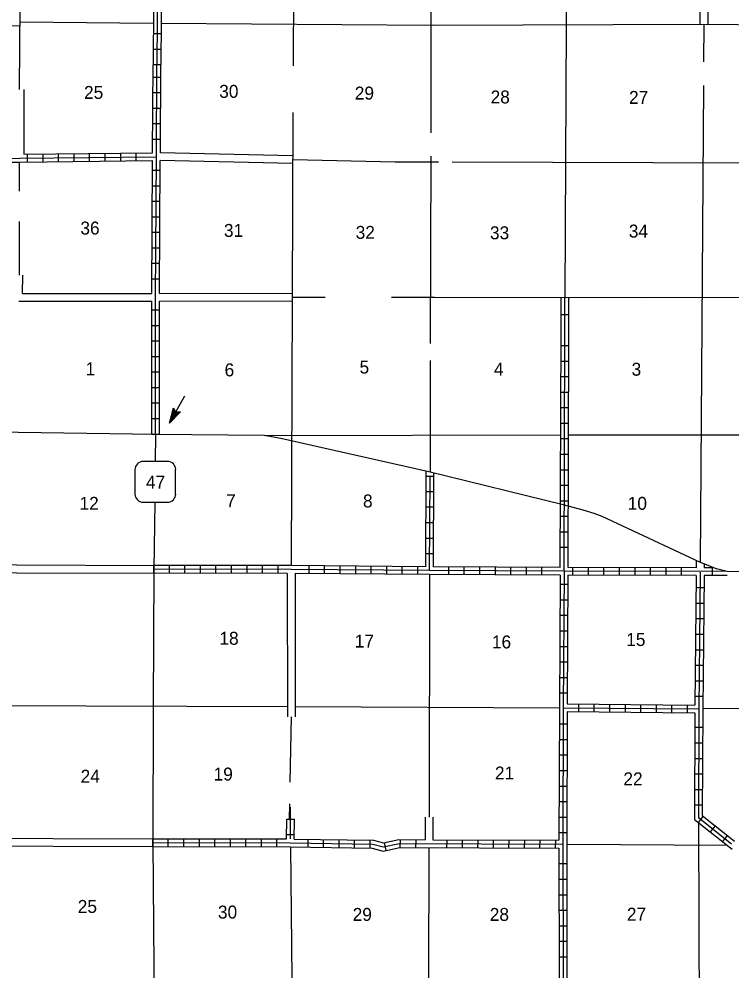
# Model space of a CAD drawing. Extents: x 1341701 to 1901259, y 16166019 to 16658355.
# Drawn here: x 1518849 to 1546407, y 16348427 to 16385225 of the extents above; entities that cross this region are included whole.
import ezdxf

# ---------------------------------------------------------------- set-up
doc = ezdxf.new("R2010")
doc.units = 0
for name, color, linetype in [('L10', 7, 'Continuous'), ('L11', 7, 'Continuous'), ('L13', 7, 'Continuous'), ('L14', 7, 'Continuous'), ('L28', 7, 'Continuous'), ('L3', 7, 'Continuous'), ('L8', 7, 'Continuous'), ('L9', 7, 'Continuous')]:
    doc.layers.add(name, color=color, linetype=linetype)

msp = doc.modelspace()

# ---------------------------------------------------------------- linework, layer by layer
at = {"layer": 'L10'}
for points in [[(1513695, 16364163), (1518770, 16364121), (1524062, 16364104)], [(1513695, 16363863), (1518770, 16363821), (1524062, 16363804)]]:
    msp.add_lwpolyline(points, dxfattribs=at)
at = {"layer": 'L11'}
for p, q in [((1529426, 16379637), (1524311, 16379754)), ((1529433, 16379937), (1524312, 16380055))]:
    msp.add_line(p, q, dxfattribs=at)
for points in [[(1545228, 16395473), (1545169, 16385022)], [(1545528, 16395472), (1545469, 16385020)], [(1513587, 16384971), (1518885, 16384963)], [(1519033, 16382504), (1519029, 16380004)], [(1518987, 16374621), (1518992, 16375321)], [(1518987, 16374621), (1523978, 16374621)], [(1524279, 16374621), (1529410, 16374628)], [(1518837, 16374321), (1523978, 16374321)], [(1524278, 16374321), (1529409, 16374328)], [(1529220, 16363796), (1529227, 16358255)], [(1529520, 16363796), (1529527, 16358256)], [(1534547, 16354374), (1534545, 16353500)], [(1534847, 16354373), (1534845, 16353499)], [(1516284, 16353562), (1524020, 16353538)], [(1516285, 16353262), (1524020, 16353238)]]:
    msp.add_lwpolyline(points, dxfattribs=at)
at = {"layer": 'L13'}
for points in [[(1529495, 16395588), (1529445, 16383413)], [(1534786, 16395588), (1534761, 16380821)], [(1540045, 16395521), (1539953, 16374488)], [(1518866, 16382503), (1518954, 16393921)], [(1518886, 16385114), (1524037, 16385071)], [(1524337, 16385071), (1534820, 16384988)], [(1534820, 16384988), (1545319, 16385021), (1550544, 16384971)], [(1545319, 16385021), (1545311, 16383571)], [(1545303, 16382654), (1545179, 16364219)], [(1529437, 16381613), (1529409, 16374478)], [(1533395, 16379696), (1529430, 16379787)], [(1534761, 16379921), (1534745, 16372679)], [(1518854, 16379696), (1518854, 16378571)], [(1535070, 16379688), (1533395, 16379696)], [(1551102, 16379643), (1535586, 16379688)], [(1518854, 16377396), (1518854, 16375322)], [(1529409, 16374478), (1529370, 16364096)], [(1529409, 16374478), (1530687, 16374479)], [(1533253, 16374479), (1534903, 16374479), (1542911, 16374463)], [(1542911, 16374463), (1560694, 16374488)], [(1534745, 16372021), (1534737, 16367706)], [(1528328, 16369129), (1539786, 16369146)], [(1540086, 16369146), (1550328, 16369154)], [(1534720, 16363754), (1534697, 16354373)], [(1513654, 16358696), (1529228, 16358646)], [(1529528, 16358646), (1539736, 16358604)], [(1550269, 16358571), (1545278, 16358554)], [(1529369, 16358255), (1529320, 16355729)], [(1529303, 16354888), (1529294, 16354300)], [(1545111, 16354171), (1545153, 16342779)], [(1529337, 16353229), (1529395, 16348138)], [(1540020, 16353329), (1546236, 16353288)], [(1534695, 16353196), (1534670, 16342988)]]:
    msp.add_lwpolyline(points, dxfattribs=at)
at = {"layer": 'L28'}
for p, q in [((1524662, 16369604), (1525262, 16370663)), ((1524662, 16369604), (1524820, 16370196)), ((1524695, 16369688), (1524820, 16370154)), ((1524820, 16370196), (1524903, 16370029)), ((1524662, 16369604), (1525087, 16370046)), ((1524703, 16369654), (1525045, 16370021)), ((1524728, 16369738), (1524837, 16370138)), ((1524737, 16369713), (1525028, 16370021)), ((1524762, 16369804), (1524853, 16370104)), ((1524770, 16369779), (1524987, 16370013)), ((1524795, 16369854), (1524870, 16370079)), ((1524795, 16369838), (1524870, 16369971)), ((1524820, 16369838), (1524953, 16370013)), ((1524820, 16369879), (1524870, 16369971)), ((1524845, 16369954), (1524878, 16370063)), ((1524853, 16369929), (1524920, 16370013)), ((1524862, 16369979), (1524887, 16370029)), ((1524895, 16369988), (1524920, 16370013)), ((1525087, 16370046), (1524903, 16370029))]:
    msp.add_line(p, q, dxfattribs=at)
at = {"layer": 'L3'}
for p, q in [((1524595, 16368121), (1523645, 16368121)), ((1523328, 16367804), (1523328, 16366863)), ((1524903, 16366863), (1524903, 16367804)), ((1523645, 16366546), (1524595, 16366546))]:
    msp.add_line(p, q, dxfattribs=at)
for points in [[(1528970, 16369013), (1528328, 16369129), (1524128, 16369171), (1518820, 16369246), (1513562, 16369321), (1508554, 16369388)], [(1524128, 16369171), (1524112, 16368121)], [(1550436, 16363829), (1546219, 16363863), (1545811, 16363971), (1545194, 16364213), (1541393, 16365989), (1541081, 16366110), (1540655, 16366243), (1539938, 16366430), (1534696, 16367716), (1528970, 16369013)], [(1524095, 16366546), (1524062, 16363954), (1524037, 16358638), (1524020, 16353388), (1524062, 16348588)], [(1524062, 16348588), (1523987, 16342846), (1523937, 16337604), (1523937, 16332287), (1523928, 16327062)]]:
    msp.add_lwpolyline(points, dxfattribs=at)
for centre, start, end in [((1523646, 16367807), 90.0011, 180.0011), ((1524591, 16367807), 0.0011, 90.0011), ((1523646, 16366862), 180.0011, 270.0011), ((1524591, 16366862), 270.0011, 0.0011)]:
    msp.add_arc(centre, 315, start, end, dxfattribs=at)
at = {"layer": 'L8'}
for p, q in [((1524336, 16384648), (1524038, 16384650)), ((1524332, 16384051), (1524034, 16384053)), ((1524328, 16383455), (1524029, 16383457)), ((1524328, 16382971), (1524028, 16382971)), ((1524320, 16382371), (1524020, 16382371)), ((1524320, 16381771), (1524020, 16381771)), ((1524320, 16381171), (1524020, 16381171)), ((1524312, 16380571), (1524012, 16380571)), ((1519179, 16379696), (1519179, 16379996)), ((1519779, 16379704), (1519779, 16380004)), ((1520379, 16379713), (1520379, 16380013)), ((1520979, 16379721), (1520979, 16380021)), ((1521579, 16379729), (1521579, 16380029)), ((1522178, 16379729), (1522178, 16380029)), ((1522778, 16379738), (1522778, 16380038)), ((1523378, 16379746), (1523378, 16380046)), ((1524312, 16379371), (1524012, 16379371)), ((1524303, 16378771), (1524003, 16378771)), ((1524303, 16378171), (1524003, 16378171)), ((1524295, 16377571), (1523995, 16377571)), ((1524295, 16376971), (1523995, 16376971)), ((1524287, 16376371), (1523987, 16376371)), ((1524287, 16375771), (1523987, 16375771)), ((1524287, 16375171), (1523987, 16375171)), ((1524278, 16373971), (1523978, 16373971)), ((1524278, 16373371), (1523978, 16373371)), ((1524278, 16372771), (1523978, 16372771)), ((1539803, 16372604), (1540103, 16372604)), ((1524278, 16372171), (1523978, 16372171)), ((1539795, 16372004), (1540095, 16372004)), ((1524278, 16371571), (1523978, 16371571)), ((1539795, 16371404), (1540095, 16371404)), ((1524278, 16370971), (1523978, 16370971)), ((1539795, 16370804), (1540095, 16370804)), ((1524278, 16370371), (1523978, 16370371)), ((1539795, 16370204), (1540095, 16370204)), ((1524278, 16369771), (1523978, 16369771)), ((1539786, 16369604), (1540086, 16369604)), ((1524278, 16369171), (1523978, 16369171)), ((1539786, 16369004), (1540086, 16369004)), ((1539786, 16368404), (1540086, 16368404)), ((1539786, 16367804), (1540086, 16367804)), ((1534586, 16367560), (1534886, 16367560)), ((1534586, 16366963), (1534886, 16366963)), ((1539778, 16367204), (1540078, 16367204)), ((1539778, 16366604), (1540078, 16366604)), ((1534578, 16366363), (1534878, 16366363)), ((1534578, 16365763), (1534878, 16365763)), ((1539778, 16366004), (1540078, 16366004)), ((1539778, 16365404), (1540078, 16365404)), ((1534578, 16365163), (1534878, 16365163)), ((1539770, 16364804), (1540070, 16364804)), ((1534570, 16364563), (1534870, 16364563)), ((1545030, 16364290), (1545028, 16364014)), ((1524062, 16363804), (1524062, 16364104)), ((1524662, 16363804), (1524662, 16364104)), ((1525262, 16363804), (1525262, 16364104)), ((1525862, 16363804), (1525862, 16364104)), ((1526462, 16363804), (1526462, 16364104)), ((1527062, 16363796), (1527062, 16364096)), ((1527662, 16363796), (1527662, 16364096)), ((1528262, 16363796), (1528262, 16364096)), ((1528862, 16363796), (1528862, 16364096)), ((1530062, 16363788), (1530062, 16364088)), ((1530662, 16363788), (1530662, 16364088)), ((1531262, 16363779), (1531262, 16364079)), ((1531862, 16363779), (1531862, 16364079)), ((1532462, 16363771), (1532462, 16364071)), ((1533062, 16363771), (1533062, 16364071)), ((1533661, 16363763), (1533661, 16364063)), ((1534261, 16363754), (1534261, 16364054)), ((1535461, 16363754), (1535461, 16364054)), ((1536061, 16363746), (1536061, 16364046)), ((1536661, 16363746), (1536661, 16364046)), ((1537261, 16363746), (1537261, 16364046)), ((1537861, 16363738), (1537861, 16364038)), ((1538461, 16363738), (1538461, 16364038)), ((1539061, 16363729), (1539061, 16364029)), ((1540261, 16363729), (1540261, 16364029)), ((1540861, 16363729), (1540861, 16364029)), ((1541461, 16363729), (1541461, 16364029)), ((1542061, 16363721), (1542061, 16364021)), ((1542661, 16363721), (1542661, 16364021)), ((1543261, 16363721), (1543261, 16364021)), ((1543861, 16363721), (1543861, 16364021)), ((1544461, 16363721), (1544461, 16364021)), ((1545329, 16364160), (1545328, 16364013)), ((1545661, 16363713), (1545661, 16364013)), ((1540070, 16363363), (1539770, 16363363)), ((1545019, 16363246), (1545319, 16363246)), ((1540061, 16362763), (1539761, 16362763)), ((1545019, 16362646), (1545319, 16362646)), ((1540061, 16362163), (1539761, 16362163)), ((1545011, 16362046), (1545311, 16362046)), ((1540053, 16361563), (1539753, 16361563)), ((1545003, 16361446), (1545303, 16361446)), ((1540053, 16360963), (1539753, 16360963)), ((1545003, 16360846), (1545303, 16360846)), ((1540045, 16360363), (1539745, 16360363)), ((1544994, 16360246), (1545294, 16360246)), ((1540045, 16359763), (1539745, 16359763)), ((1544986, 16359646), (1545286, 16359646)), ((1540036, 16359163), (1539736, 16359163)), ((1540486, 16358446), (1540486, 16358746)), ((1541086, 16358446), (1541086, 16358746)), ((1544986, 16359046), (1545286, 16359046)), ((1541686, 16358438), (1541686, 16358738)), ((1542286, 16358429), (1542286, 16358729)), ((1542886, 16358429), (1542886, 16358729)), ((1543486, 16358421), (1543486, 16358721)), ((1544086, 16358413), (1544086, 16358713)), ((1544686, 16358413), (1544686, 16358713)), ((1540036, 16357963), (1539736, 16357963)), ((1544978, 16357846), (1545278, 16357846)), ((1540036, 16357363), (1539736, 16357363)), ((1544969, 16357246), (1545269, 16357246)), ((1540028, 16356763), (1539728, 16356763)), ((1544969, 16356646), (1545269, 16356646)), ((1540028, 16356163), (1539728, 16356163)), ((1544969, 16356046), (1545269, 16356046)), ((1540028, 16355563), (1539728, 16355563)), ((1544969, 16355446), (1545269, 16355446)), ((1540028, 16354963), (1539728, 16354963)), ((1544961, 16354846), (1545261, 16354846)), ((1540020, 16354363), (1539720, 16354363)), ((1545111, 16354171), (1545294, 16354404)), ((1529195, 16354301), (1529494, 16354298)), ((1545578, 16353804), (1545769, 16354038)), ((1529189, 16353704), (1529488, 16353701)), ((1540020, 16353763), (1539720, 16353763)), ((1546053, 16353429), (1546236, 16353663)), ((1524020, 16353238), (1524020, 16353538)), ((1524620, 16353238), (1524620, 16353538)), ((1525220, 16353238), (1525220, 16353538)), ((1525820, 16353238), (1525820, 16353538)), ((1526420, 16353238), (1526420, 16353538)), ((1527020, 16353229), (1527020, 16353529)), ((1527620, 16353229), (1527620, 16353529)), ((1528220, 16353229), (1528220, 16353529)), ((1528820, 16353229), (1528820, 16353529)), ((1530020, 16353221), (1530020, 16353521)), ((1530620, 16353213), (1530620, 16353513)), ((1531220, 16353196), (1531220, 16353496)), ((1531820, 16353188), (1531820, 16353488)), ((1532420, 16353179), (1532420, 16353479)), ((1533036, 16353088), (1532970, 16353388)), ((1533586, 16353204), (1533595, 16353504)), ((1534186, 16353204), (1534195, 16353504)), ((1535386, 16353196), (1535395, 16353496)), ((1535986, 16353196), (1535995, 16353496)), ((1536586, 16353196), (1536595, 16353496)), ((1537186, 16353188), (1537195, 16353488)), ((1537786, 16353188), (1537795, 16353488)), ((1538386, 16353188), (1538395, 16353488)), ((1538986, 16353179), (1538995, 16353479)), ((1539586, 16353179), (1539595, 16353479)), ((1540020, 16352563), (1539720, 16352563)), ((1540020, 16351963), (1539720, 16351963)), ((1540020, 16351363), (1539720, 16351363)), ((1540020, 16350763), (1539720, 16350763)), ((1540028, 16350163), (1539728, 16350163)), ((1540028, 16349563), (1539728, 16349563)), ((1540028, 16348963), (1539728, 16348963))]:
    msp.add_line(p, q, dxfattribs=at)
for points in [[(1524115, 16394875), (1524078, 16390413), (1524028, 16383455)], [(1524415, 16394872), (1524378, 16390413), (1524328, 16383455)], [(1524261, 16394434), (1524228, 16390414), (1524178, 16383456)], [(1524012, 16380054), (1524028, 16383455)], [(1524128, 16369171), (1524128, 16374471), (1524162, 16379904), (1524178, 16383455)], [(1524312, 16380055), (1524328, 16383455)], [(1508379, 16379854), (1513595, 16379838), (1518879, 16379846), (1524162, 16379904)], [(1508527, 16379704), (1513595, 16379688), (1518879, 16379696), (1524012, 16379754)], [(1519029, 16380004), (1524012, 16380054)], [(1523978, 16374621), (1524012, 16379754)], [(1524279, 16374621), (1524311, 16379754)], [(1523978, 16369171), (1523978, 16374321)], [(1524278, 16369171), (1524278, 16374321)], [(1539920, 16363879), (1539953, 16373204)], [(1539770, 16364029), (1539802, 16373044)], [(1540070, 16364021), (1540102, 16373044)], [(1534570, 16364054), (1534587, 16367741)], [(1534870, 16364054), (1534887, 16367669)], [(1534720, 16363904), (1534736, 16367563)], [(1534570, 16364054), (1529370, 16364096), (1524062, 16364104)], [(1546219, 16363863), (1539920, 16363879), (1534720, 16363904), (1529370, 16363946), (1524062, 16363954)], [(1539770, 16364029), (1534870, 16364054)], [(1545028, 16364014), (1540070, 16364021)], [(1545704, 16364013), (1545328, 16364013)], [(1529220, 16363796), (1524062, 16363804)], [(1539761, 16363729), (1534720, 16363754), (1529520, 16363796)], [(1539761, 16363729), (1539736, 16358604), (1539720, 16353479)], [(1539920, 16363879), (1539886, 16358604), (1539870, 16353329), (1539878, 16348146), (1539878, 16342821), (1539853, 16337562)], [(1540061, 16363721), (1540036, 16358754)], [(1545028, 16363713), (1540061, 16363721)], [(1545028, 16363713), (1544978, 16358704)], [(1545178, 16363846), (1545128, 16358554), (1545111, 16354363), (1546394, 16353346)], [(1545328, 16363713), (1545278, 16358554), (1545261, 16354438), (1546511, 16353439)], [(1546219, 16363713), (1545328, 16363713)], [(1540036, 16358754), (1544978, 16358704)], [(1539886, 16358604), (1545128, 16358554)], [(1540036, 16358454), (1540020, 16353329), (1540028, 16348146), (1540028, 16344538)], [(1540036, 16358454), (1544978, 16358404)], [(1544978, 16358404), (1544961, 16354288), (1546420, 16353139)], [(1529337, 16353529), (1529345, 16354754)], [(1529338, 16353703), (1529347, 16354529)], [(1529187, 16353529), (1529195, 16354301)], [(1529487, 16353521), (1529495, 16354298)], [(1524020, 16353538), (1529187, 16353529)], [(1524020, 16353388), (1529337, 16353379), (1532528, 16353329), (1532928, 16353221), (1533553, 16353354), (1539870, 16353329)], [(1524020, 16353238), (1529337, 16353229), (1532503, 16353179), (1532920, 16353063), (1533570, 16353204), (1539720, 16353179)], [(1529487, 16353521), (1532553, 16353479), (1532936, 16353379), (1533536, 16353504), (1534545, 16353500)], [(1534845, 16353499), (1539720, 16353479)], [(1539720, 16353179), (1539728, 16348146), (1539728, 16344538)]]:
    msp.add_lwpolyline(points, dxfattribs=at)
at = {"layer": 'L9'}
msp.add_line((1539804, 16373806), (1540102, 16373806), dxfattribs=at)
for points in [[(1539803, 16373044), (1539803, 16374469)], [(1539953, 16372613), (1539953, 16374454)], [(1540103, 16373044), (1540103, 16374469)]]:
    msp.add_lwpolyline(points, dxfattribs=at)

# ---------------------------------------------------------------- texts
at = {"layer": 'L14'}
for s, p in [('30', (1526587, 16382180)), ('25', (1521362, 16382138)), ('29', (1531828, 16382113)), ('28', (1537078, 16381963)), ('27', (1542428, 16381946)), ('36', (1521220, 16376896)), ('31', (1526770, 16376804)), ('32', (1531862, 16376729)), ('33', (1537053, 16376713)), ('34', (1542420, 16376779)), ('5', (1532012, 16371521)), ('1', (1521420, 16371454)), ('6', (1526795, 16371413)), ('4', (1537203, 16371438)), ('3', (1542528, 16371438)), ('7', (1526853, 16366354)), ('8', (1532145, 16366346)), ('12', (1521187, 16366254)), ('10', (1542378, 16366254)), ('18', (1526595, 16361038)), ('17', (1531828, 16360929)), ('16', (1537128, 16360896)), ('15', (1542320, 16360988)), ('24', (1521229, 16355704)), ('19', (1526370, 16355788)), ('21', (1537245, 16355829)), ('22', (1542211, 16355604)), ('25', (1521120, 16350671)), ('30', (1526537, 16350454)), ('29', (1531745, 16350363)), ('28', (1537045, 16350363)), ('27', (1542345, 16350371))]:
    msp.add_text(s, height=500, rotation=0, dxfattribs=at).set_placement(p)
at = {"layer": 'L3'}
msp.add_text('47', height=500, rotation=0, dxfattribs=at).set_placement((1523753, 16367071))

doc.saveas('drawing.dxf')
